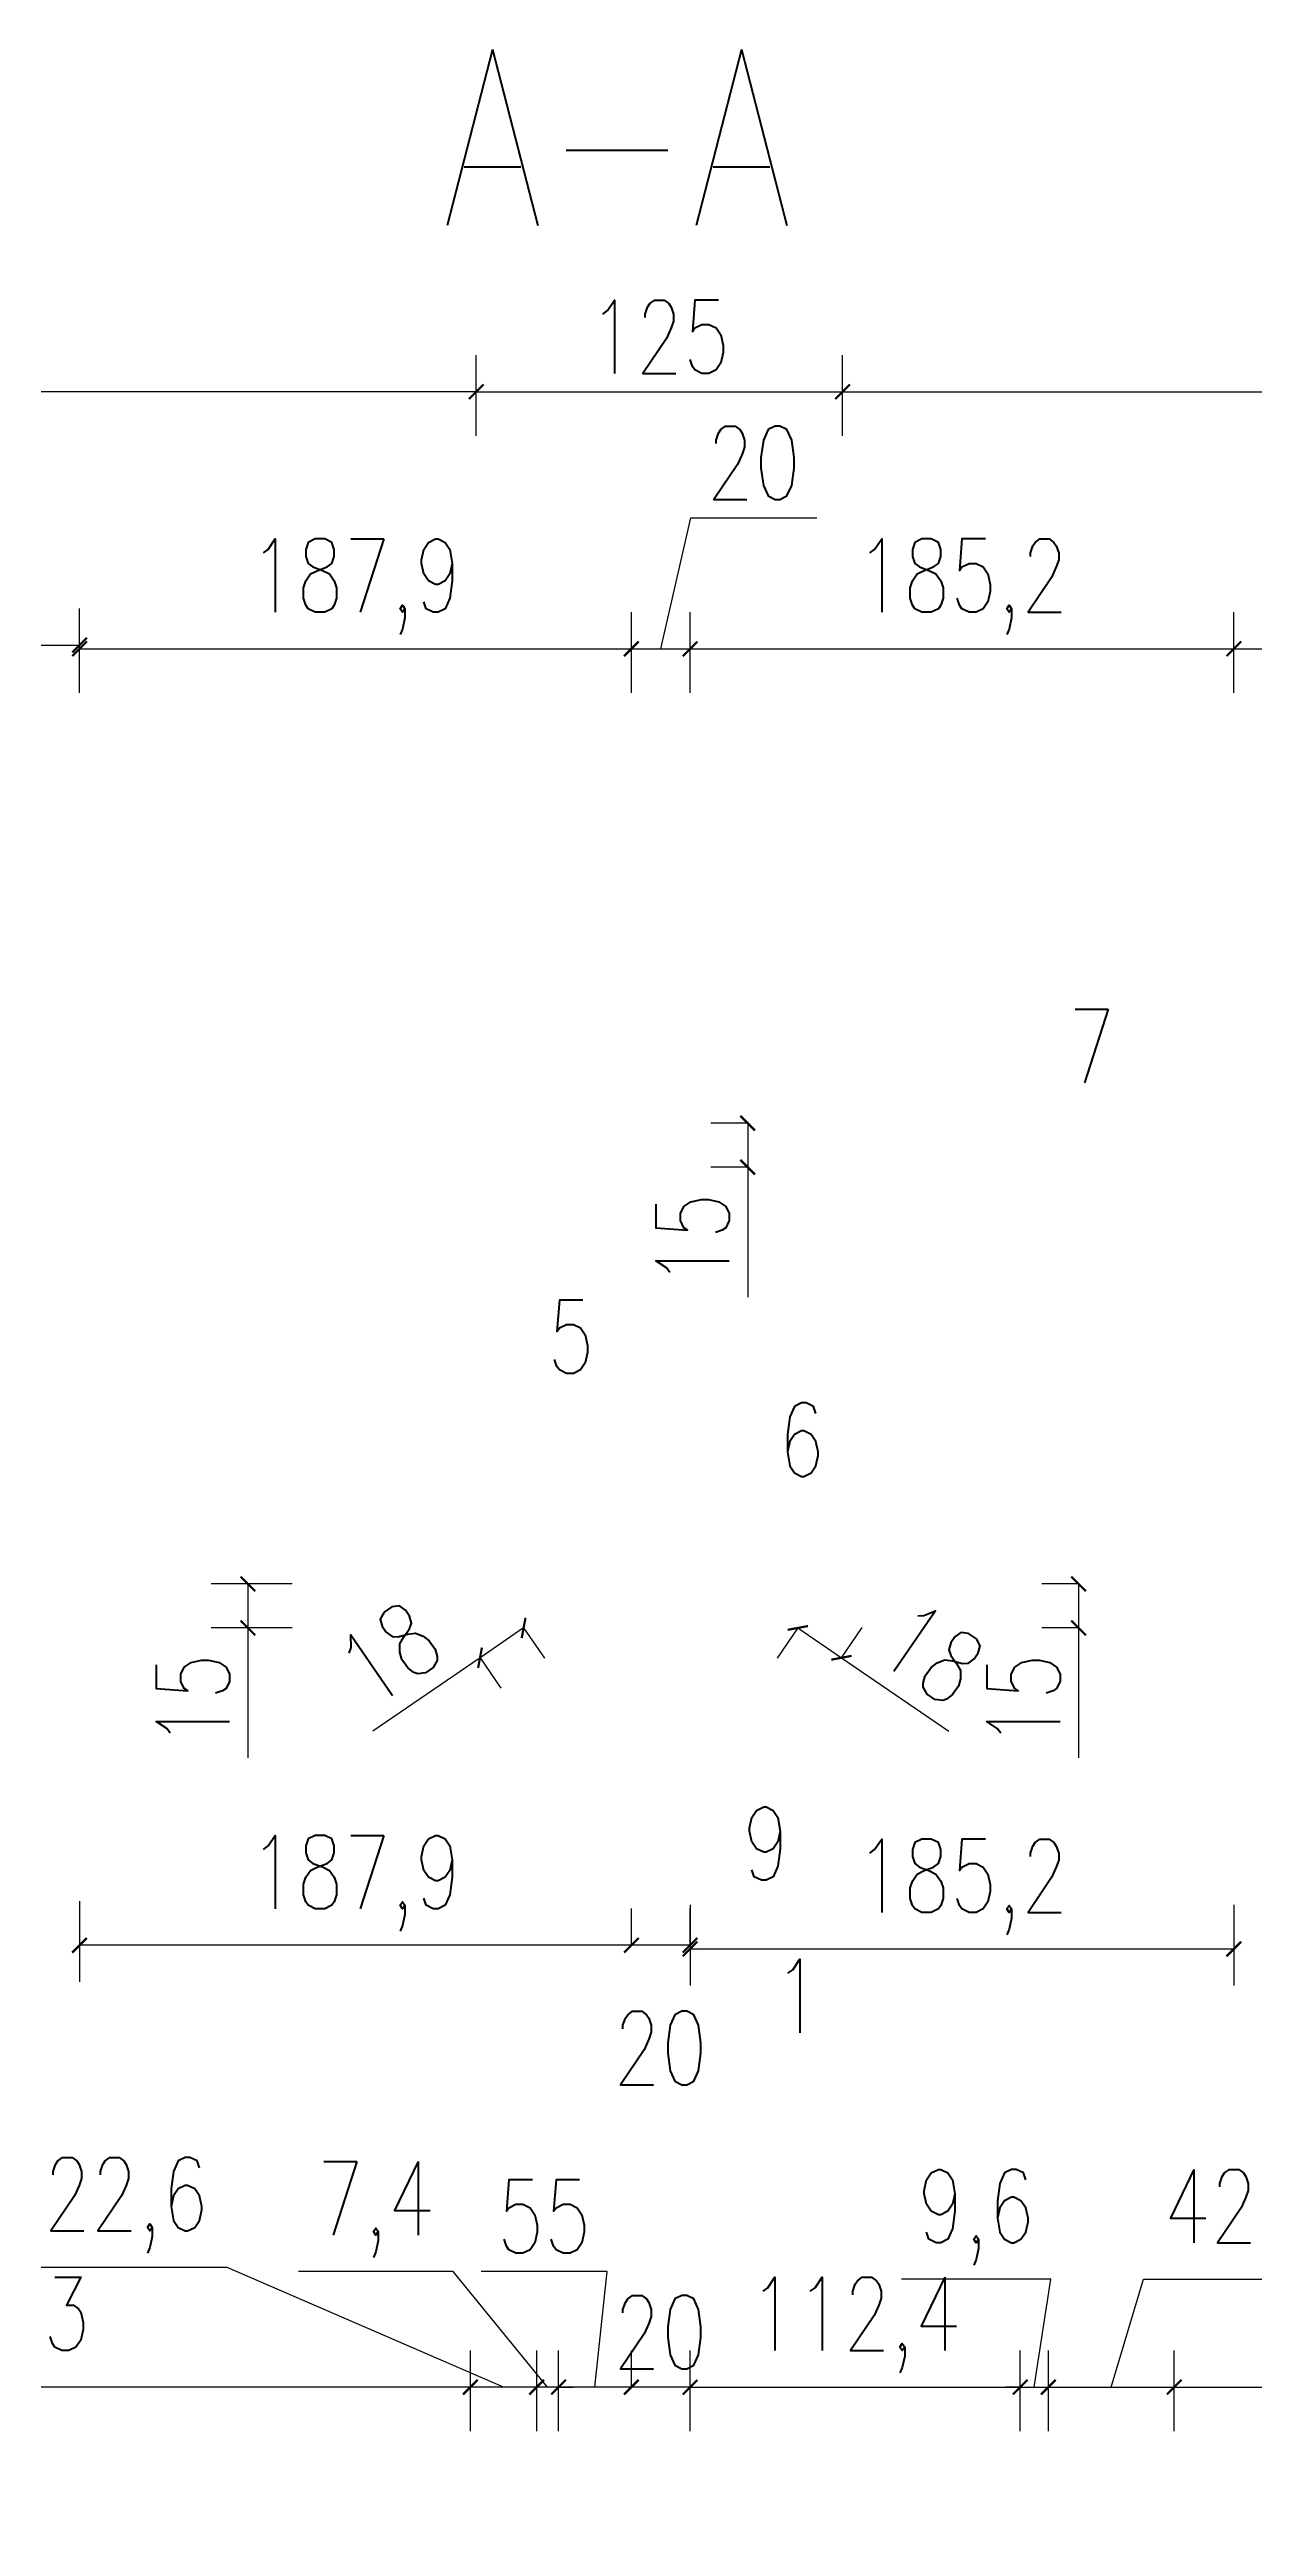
# Model space of a CAD drawing. Header units: millimetres. Extents: x -324080 to 120693, y -32448 to 53734.
# Drawn here: x -124558 to -124147, y -9167 to -8323 of the extents above; entities that cross this region are included whole.
import ezdxf

# ---------------------------------------------------------------- set-up
doc = ezdxf.new("R2010")
doc.units = ezdxf.units.MM
doc.layers.add('wymiary', color=253, linetype='Continuous', lineweight=5)
doc.styles.add('Opisowy', font='simplex.shx', dxfattribs={"width": 0.75, "height": 2.5})
doc.dimstyles.new('Opisowy', dxfattribs={"dimscale": 0, "dimtxt": 2.5, "dimasz": 0.5, "dimexe": 1.25, "dimexo": 0.625, "dimtad": 1, "dimdec": 1, "dimtxsty": 'Opisowy', "dimblk": 'ARCHTICK', "dimcen": 1, "dimadec": 0, "dimazin": 0, "dimtfac": 1, "dimtdec": 1, "dimtmove": 0, "dimatfit": 3, "dimfxl": 1.5, "dimfxlon": 1, "dimarcsym": 0})

# ---------------------------------------------------------------- blocks, each defined once
blk = doc.blocks.new('_ArchTick')
at = {"color": 0, "linetype": 'ByBlock', "const_width": 0.15}
blk.add_lwpolyline([(-0.5, -0.5), (0.5, 0.5)], dxfattribs=at)
blk = doc.blocks.new('*D113')
at = {"layer": 'Defpoints', "color": 0, "transparency": 16777216}
for p in [(-124349.36, -8630.81), (-124339.36, -8688.81), (-123610.66, -8688.81)]:
    blk.add_point(p, dxfattribs=at)
at = {"layer": 'wymiary', "color": 0, "lineweight": -2, "transparency": 16777216}
for p, q in [((-123625.66, -8630.81), (-123598.16, -8630.81)), ((-123610.66, -8630.81), (-123610.66, -8688.81)), ((-123625.66, -8688.81), (-123598.16, -8688.81))]:
    blk.add_line(p, q, dxfattribs=at)
at = {"layer": 'wymiary', "color": 0, "lineweight": -2, "transparency": 16777216, "xscale": 5, "yscale": 5, "zscale": 5}
for p, rotation in [((-123610.66, -8630.81), 90), ((-123610.66, -8688.81), 270)]:
    blk.add_blockref('_ArchTick', p, dxfattribs=dict(at, rotation=rotation))
at = {"layer": 'wymiary', "color": 0, "lineweight": 9, "transparency": 16777216, "insert": (-123629.41, -8659.81), "char_height": 25, "attachment_point": 5, "rotation": 90, "style": 'Opisowy'}
blk.add_mtext('58', dxfattribs=at)
blk = doc.blocks.new('*D114')
at = {"layer": 'Defpoints', "color": 0, "transparency": 16777216}
for p in [(-124339.36, -8688.81), (-124287.41, -8703.81), (-123610.66, -8703.81)]:
    blk.add_point(p, dxfattribs=at)
at = {"layer": 'wymiary', "color": 0, "lineweight": -2, "transparency": 16777216}
for p, q in [((-123551.28, -8678.5), (-123551.28, -8639.21)), ((-123610.66, -8696.31), (-123551.28, -8678.5)), ((-123625.66, -8688.81), (-123598.16, -8688.81)), ((-123610.66, -8688.81), (-123610.66, -8703.81)), ((-123625.66, -8703.81), (-123598.16, -8703.81))]:
    blk.add_line(p, q, dxfattribs=at)
at = {"layer": 'wymiary', "color": 0, "lineweight": -2, "transparency": 16777216, "xscale": 5, "yscale": 5, "zscale": 5}
for p, rotation in [((-123610.66, -8688.81), 90), ((-123610.66, -8703.81), 270)]:
    blk.add_blockref('_ArchTick', p, dxfattribs=dict(at, rotation=rotation))
at = {"layer": 'wymiary', "color": 0, "lineweight": 9, "transparency": 16777216, "insert": (-123570.03, -8658.85), "char_height": 25, "attachment_point": 5, "rotation": 90, "style": 'Opisowy'}
blk.add_mtext('15', dxfattribs=at)
blk = doc.blocks.new('*D115')
at = {"layer": 'Defpoints', "color": 0, "transparency": 16777216}
for p in [(-124287.41, -8703.81), (-124143.58, -8845.81), (-123610.66, -8845.81)]:
    blk.add_point(p, dxfattribs=at)
at = {"layer": 'wymiary', "color": 0, "lineweight": -2, "transparency": 16777216}
for p, q in [((-123625.66, -8703.81), (-123598.16, -8703.81)), ((-123610.66, -8703.81), (-123610.66, -8845.81)), ((-123625.66, -8845.81), (-123598.16, -8845.81))]:
    blk.add_line(p, q, dxfattribs=at)
at = {"layer": 'wymiary', "color": 0, "lineweight": -2, "transparency": 16777216, "xscale": 5, "yscale": 5, "zscale": 5}
for p, rotation in [((-123610.66, -8703.81), 90), ((-123610.66, -8845.81), 270)]:
    blk.add_blockref('_ArchTick', p, dxfattribs=dict(at, rotation=rotation))
at = {"layer": 'wymiary', "color": 0, "lineweight": 9, "transparency": 16777216, "insert": (-123629.41, -8774.81), "char_height": 25, "attachment_point": 5, "rotation": 90, "style": 'Opisowy'}
blk.add_mtext('142', dxfattribs=at)
blk = doc.blocks.new('*D135')
at = {"layer": 'Defpoints', "color": 0, "transparency": 16777216}
for p in [(-124339.36, -8860.81), (-124154.17, -8860.81), (-124154.17, -8970.19)]:
    blk.add_point(p, dxfattribs=at)
at = {"layer": 'wymiary', "color": 0, "lineweight": -2, "transparency": 16777216}
for p, q in [((-124339.36, -8955.19), (-124339.36, -8982.69)), ((-124154.17, -8955.19), (-124154.17, -8982.69)), ((-124339.36, -8970.19), (-124154.17, -8970.19))]:
    blk.add_line(p, q, dxfattribs=at)
at = {"layer": 'wymiary', "color": 0, "lineweight": -2, "transparency": 16777216, "xscale": 5, "yscale": 5, "zscale": 5, "rotation": 180}
blk.add_blockref('_ArchTick', (-124339.36, -8970.19), dxfattribs=at)
at = {"layer": 'wymiary', "color": 0, "lineweight": -2, "transparency": 16777216, "xscale": 5, "yscale": 5, "zscale": 5}
blk.add_blockref('_ArchTick', (-124154.17, -8970.19), dxfattribs=at)
at = {"layer": 'wymiary', "color": 0, "lineweight": 9, "transparency": 16777216, "insert": (-124246.77, -8949.06), "char_height": 25, "attachment_point": 5, "style": 'Opisowy'}
blk.add_mtext('185,2', dxfattribs=at)
blk = doc.blocks.new('*D136')
at = {"layer": 'Defpoints', "color": 0, "transparency": 16777216}
for p in [(-124359.36, -8968.94), (-124359.36, -8968.94), (-124339.36, -8968.94)]:
    blk.add_point(p, dxfattribs=at)
at = {"layer": 'wymiary', "color": 0, "lineweight": -2, "transparency": 16777216}
for p, q in [((-124359.36, -8968.94), (-124359.36, -8956.44)), ((-124339.36, -8968.94), (-124339.36, -8956.44)), ((-124339.36, -8968.94), (-124359.36, -8968.94))]:
    blk.add_line(p, q, dxfattribs=at)
at = {"layer": 'wymiary', "color": 0, "lineweight": -2, "transparency": 16777216, "xscale": 5, "yscale": 5, "zscale": 5, "rotation": 180}
blk.add_blockref('_ArchTick', (-124359.36, -8968.94), dxfattribs=at)
at = {"layer": 'wymiary', "color": 0, "lineweight": -2, "transparency": 16777216, "xscale": 5, "yscale": 5, "zscale": 5}
blk.add_blockref('_ArchTick', (-124339.36, -8968.94), dxfattribs=at)
at = {"layer": 'wymiary', "color": 0, "lineweight": 9, "transparency": 16777216, "insert": (-124349.36, -9003.94), "char_height": 25, "attachment_point": 5, "style": 'Opisowy'}
blk.add_mtext('20', dxfattribs=at)
blk = doc.blocks.new('*D137')
at = {"layer": 'Defpoints', "color": 0, "transparency": 16777216}
for p in [(-124547.31, -8860.81), (-124547.31, -8968.94), (-124359.36, -8968.94)]:
    blk.add_point(p, dxfattribs=at)
at = {"layer": 'wymiary', "color": 0, "lineweight": -2, "transparency": 16777216}
for p, q in [((-124547.31, -8953.94), (-124547.31, -8981.44)), ((-124359.36, -8968.94), (-124359.36, -8956.44)), ((-124359.36, -8968.94), (-124547.31, -8968.94))]:
    blk.add_line(p, q, dxfattribs=at)
at = {"layer": 'wymiary', "color": 0, "lineweight": -2, "transparency": 16777216, "xscale": 5, "yscale": 5, "zscale": 5, "rotation": 180}
blk.add_blockref('_ArchTick', (-124547.31, -8968.94), dxfattribs=at)
at = {"layer": 'wymiary', "color": 0, "lineweight": -2, "transparency": 16777216, "xscale": 5, "yscale": 5, "zscale": 5}
blk.add_blockref('_ArchTick', (-124359.36, -8968.94), dxfattribs=at)
at = {"layer": 'wymiary', "color": 0, "lineweight": 9, "transparency": 16777216, "insert": (-124453.34, -8947.81), "char_height": 25, "attachment_point": 5, "style": 'Opisowy'}
blk.add_mtext('187,9', dxfattribs=at)
blk = doc.blocks.new('*D138')
at = {"layer": 'Defpoints', "color": 0, "transparency": 16777216}
for p in [(-124319.75, -8688.81), (-124319.75, -8703.81), (-124319.75, -8703.81)]:
    blk.add_point(p, dxfattribs=at)
at = {"layer": 'wymiary', "color": 0, "lineweight": -2, "transparency": 16777216}
for p, q in [((-124319.75, -8688.81), (-124332.25, -8688.81)), ((-124319.75, -8688.81), (-124319.75, -8703.81)), ((-124319.75, -8703.81), (-124332.25, -8703.81)), ((-124319.75, -8703.81), (-124319.75, -8748.09))]:
    blk.add_line(p, q, dxfattribs=at)
at = {"layer": 'wymiary', "color": 0, "lineweight": -2, "transparency": 16777216, "xscale": 5, "yscale": 5, "zscale": 5}
for p, rotation in [((-124319.75, -8688.81), 90), ((-124319.75, -8703.81), 270)]:
    blk.add_blockref('_ArchTick', p, dxfattribs=dict(at, rotation=rotation))
at = {"layer": 'wymiary', "color": 0, "lineweight": 9, "transparency": 16777216, "insert": (-124338.5, -8728.45), "char_height": 25, "attachment_point": 5, "rotation": 90, "style": 'Opisowy'}
blk.add_mtext('15', dxfattribs=at)
blk = doc.blocks.new('*D139')
at = {"layer": 'Defpoints', "color": 0, "transparency": 16777216}
for p in [(-124359.36, -8845.81), (-124489.94, -8860.81), (-124359.36, -8860.81)]:
    blk.add_point(p, dxfattribs=at)
at = {"layer": 'wymiary', "color": 0, "lineweight": -2, "transparency": 16777216}
for p, q in [((-124474.94, -8845.81), (-124502.44, -8845.81)), ((-124489.94, -8845.81), (-124489.94, -8860.81)), ((-124474.94, -8860.81), (-124502.44, -8860.81)), ((-124489.94, -8860.81), (-124489.94, -8905.09))]:
    blk.add_line(p, q, dxfattribs=at)
at = {"layer": 'wymiary', "color": 0, "lineweight": -2, "transparency": 16777216, "xscale": 5, "yscale": 5, "zscale": 5}
for p, rotation in [((-124489.94, -8845.81), 90), ((-124489.94, -8860.81), 270)]:
    blk.add_blockref('_ArchTick', p, dxfattribs=dict(at, rotation=rotation))
at = {"layer": 'wymiary', "color": 0, "lineweight": 9, "transparency": 16777216, "insert": (-124508.69, -8885.45), "char_height": 25, "attachment_point": 5, "rotation": 90, "style": 'Opisowy'}
blk.add_mtext('15', dxfattribs=at)
blk = doc.blocks.new('*D140')
at = {"layer": 'Defpoints', "color": 0, "transparency": 16777216}
for p in [(-124396.06, -8860.81), (-124410.91, -8870.98), (-124410.91, -8870.98)]:
    blk.add_point(p, dxfattribs=at)
at = {"layer": 'wymiary', "color": 0, "lineweight": -2, "transparency": 16777216}
for p, q in [((-124396.06, -8860.81), (-124410.91, -8870.98)), ((-124396.06, -8860.81), (-124389, -8871.12)), ((-124410.91, -8870.98), (-124447.44, -8896.02)), ((-124410.91, -8870.98), (-124403.85, -8881.29))]:
    blk.add_line(p, q, dxfattribs=at)
at = {"layer": 'wymiary', "color": 0, "lineweight": -2, "transparency": 16777216, "xscale": 5, "yscale": 5, "zscale": 5}
for p, rotation in [((-124396.06, -8860.81), 34.41960349378613), ((-124410.91, -8870.98), 214.4196034937861)]:
    blk.add_blockref('_ArchTick', p, dxfattribs=dict(at, rotation=rotation))
at = {"layer": 'wymiary', "color": 0, "lineweight": 9, "transparency": 16777216, "insert": (-124441.84, -8869.44), "char_height": 25, "attachment_point": 5, "rotation": 34.4196, "style": 'Opisowy'}
blk.add_mtext('18', dxfattribs=at)
blk = doc.blocks.new('*D141')
at = {"layer": 'Defpoints', "color": 0, "transparency": 16777216}
for p in [(-124302.66, -8860.81), (-124287.81, -8870.98), (-124287.81, -8870.98)]:
    blk.add_point(p, dxfattribs=at)
at = {"layer": 'wymiary', "color": 0, "lineweight": -2, "transparency": 16777216}
for p, q in [((-124302.66, -8860.81), (-124309.73, -8871.12)), ((-124302.66, -8860.81), (-124287.81, -8870.98)), ((-124287.81, -8870.98), (-124280.75, -8860.67)), ((-124287.81, -8870.98), (-124251.28, -8896.02))]:
    blk.add_line(p, q, dxfattribs=at)
at = {"layer": 'wymiary', "color": 0, "lineweight": -2, "transparency": 16777216, "xscale": 5, "yscale": 5, "zscale": 5}
for p, rotation in [((-124302.66, -8860.81), 145.5803965062139), ((-124287.81, -8870.98), 325.5803965062139)]:
    blk.add_blockref('_ArchTick', p, dxfattribs=dict(at, rotation=rotation))
at = {"layer": 'wymiary', "color": 0, "lineweight": 9, "transparency": 16777216, "insert": (-124256.88, -8869.44), "char_height": 25, "attachment_point": 5, "rotation": 325.5804, "style": 'Opisowy'}
blk.add_mtext('18', dxfattribs=at)
blk = doc.blocks.new('*D142')
at = {"layer": 'Defpoints', "color": 0, "transparency": 16777216}
for p in [(-124207.07, -8845.81), (-124207.07, -8860.81), (-124207.07, -8860.81)]:
    blk.add_point(p, dxfattribs=at)
at = {"layer": 'wymiary', "color": 0, "lineweight": -2, "transparency": 16777216}
for p, q in [((-124207.07, -8845.81), (-124219.57, -8845.81)), ((-124207.07, -8845.81), (-124207.07, -8860.81)), ((-124207.07, -8860.81), (-124219.57, -8860.81)), ((-124207.07, -8860.81), (-124207.07, -8905.09))]:
    blk.add_line(p, q, dxfattribs=at)
at = {"layer": 'wymiary', "color": 0, "lineweight": -2, "transparency": 16777216, "xscale": 5, "yscale": 5, "zscale": 5}
for p, rotation in [((-124207.07, -8845.81), 90), ((-124207.07, -8860.81), 270)]:
    blk.add_blockref('_ArchTick', p, dxfattribs=dict(at, rotation=rotation))
at = {"layer": 'wymiary', "color": 0, "lineweight": 9, "transparency": 16777216, "insert": (-124225.82, -8885.45), "char_height": 25, "attachment_point": 5, "rotation": 90, "style": 'Opisowy'}
blk.add_mtext('15', dxfattribs=at)
blk = doc.blocks.new('*D145')
at = {"layer": 'Defpoints', "color": 0, "transparency": 16777216}
for p in [(-124287.41, -8439.62), (-124412.19, -8654.77), (-124287.41, -8654.77)]:
    blk.add_point(p, dxfattribs=at)
at = {"layer": 'wymiary', "color": 0, "lineweight": -2, "transparency": 16777216}
for p, q in [((-124412.19, -8454.62), (-124412.19, -8427.12)), ((-124287.41, -8454.62), (-124287.41, -8427.12)), ((-124412.19, -8439.62), (-124287.41, -8439.62))]:
    blk.add_line(p, q, dxfattribs=at)
at = {"layer": 'wymiary', "color": 0, "lineweight": -2, "transparency": 16777216, "xscale": 5, "yscale": 5, "zscale": 5, "rotation": 180}
blk.add_blockref('_ArchTick', (-124412.19, -8439.62), dxfattribs=at)
at = {"layer": 'wymiary', "color": 0, "lineweight": -2, "transparency": 16777216, "xscale": 5, "yscale": 5, "zscale": 5}
blk.add_blockref('_ArchTick', (-124287.41, -8439.62), dxfattribs=at)
at = {"layer": 'wymiary', "color": 0, "lineweight": 9, "transparency": 16777216, "insert": (-124349.8, -8420.87), "char_height": 25, "attachment_point": 5, "style": 'Opisowy'}
blk.add_mtext('125', dxfattribs=at)
blk = doc.blocks.new('*D148')
at = {"layer": 'Defpoints', "color": 0, "transparency": 16777216}
for p in [(-124226.93, -9119.49), (-124339.36, -9182.81), (-124226.93, -9182.81)]:
    blk.add_point(p, dxfattribs=at)
at = {"layer": 'wymiary', "color": 0, "lineweight": -2, "transparency": 16777216}
for p, q in [((-124339.36, -9134.49), (-124339.36, -9106.99)), ((-124226.93, -9134.49), (-124226.93, -9106.99)), ((-124339.36, -9119.49), (-124226.93, -9119.49))]:
    blk.add_line(p, q, dxfattribs=at)
at = {"layer": 'wymiary', "color": 0, "lineweight": -2, "transparency": 16777216, "xscale": 5, "yscale": 5, "zscale": 5, "rotation": 180}
blk.add_blockref('_ArchTick', (-124339.36, -9119.49), dxfattribs=at)
at = {"layer": 'wymiary', "color": 0, "lineweight": -2, "transparency": 16777216, "xscale": 5, "yscale": 5, "zscale": 5}
blk.add_blockref('_ArchTick', (-124226.93, -9119.49), dxfattribs=at)
at = {"layer": 'wymiary', "color": 0, "lineweight": 9, "transparency": 16777216, "insert": (-124283.15, -9098.35), "char_height": 25, "attachment_point": 5, "style": 'Opisowy'}
blk.add_mtext('112,4', dxfattribs=at)
blk = doc.blocks.new('*D149')
at = {"layer": 'Defpoints', "color": 0, "transparency": 16777216}
for p in [(-124359.36, -9119.49), (-124359.36, -9119.49), (-124339.36, -9119.49)]:
    blk.add_point(p, dxfattribs=at)
at = {"layer": 'wymiary', "color": 0, "lineweight": -2, "transparency": 16777216}
for p, q in [((-124359.36, -9119.49), (-124359.36, -9106.99)), ((-124339.36, -9119.49), (-124339.36, -9106.99)), ((-124339.36, -9119.49), (-124359.36, -9119.49))]:
    blk.add_line(p, q, dxfattribs=at)
at = {"layer": 'wymiary', "color": 0, "lineweight": -2, "transparency": 16777216, "xscale": 5, "yscale": 5, "zscale": 5, "rotation": 180}
blk.add_blockref('_ArchTick', (-124359.36, -9119.49), dxfattribs=at)
at = {"layer": 'wymiary', "color": 0, "lineweight": -2, "transparency": 16777216, "xscale": 5, "yscale": 5, "zscale": 5}
blk.add_blockref('_ArchTick', (-124339.36, -9119.49), dxfattribs=at)
at = {"layer": 'wymiary', "color": 0, "lineweight": 9, "transparency": 16777216, "insert": (-124349.36, -9100.74), "char_height": 25, "attachment_point": 5, "style": 'Opisowy'}
blk.add_mtext('20', dxfattribs=at)
blk = doc.blocks.new('*D150')
at = {"layer": 'Defpoints', "color": 0, "transparency": 16777216}
for p in [(-124384.17, -9119.49), (-124359.36, -9119.49), (-124384.17, -9182.81)]:
    blk.add_point(p, dxfattribs=at)
at = {"layer": 'wymiary', "color": 0, "lineweight": -2, "transparency": 16777216}
for p, q in [((-124367.61, -9080.1), (-124410.47, -9080.1)), ((-124371.77, -9119.49), (-124367.61, -9080.1)), ((-124384.17, -9134.49), (-124384.17, -9106.99)), ((-124359.36, -9119.49), (-124359.36, -9106.99)), ((-124359.36, -9119.49), (-124384.17, -9119.49))]:
    blk.add_line(p, q, dxfattribs=at)
at = {"layer": 'wymiary', "color": 0, "lineweight": -2, "transparency": 16777216, "xscale": 5, "yscale": 5, "zscale": 5, "rotation": 180}
blk.add_blockref('_ArchTick', (-124384.17, -9119.49), dxfattribs=at)
at = {"layer": 'wymiary', "color": 0, "lineweight": -2, "transparency": 16777216, "xscale": 5, "yscale": 5, "zscale": 5}
blk.add_blockref('_ArchTick', (-124359.36, -9119.49), dxfattribs=at)
at = {"layer": 'wymiary', "color": 0, "lineweight": 9, "transparency": 16777216, "insert": (-124389.04, -9061.35), "char_height": 25, "attachment_point": 5, "style": 'Opisowy'}
blk.add_mtext('55', dxfattribs=at)
blk = doc.blocks.new('*D690')
at = {"layer": 'Defpoints', "color": 0, "transparency": 16777216}
for p in [(-124217.33, -9119.49), (-124217.33, -9173.81), (-124226.93, -9182.81)]:
    blk.add_point(p, dxfattribs=at)
at = {"layer": 'wymiary', "color": 0, "lineweight": -2, "transparency": 16777216}
for p, q in [((-124216.48, -9082.73), (-124267.37, -9082.73)), ((-124222.13, -9119.49), (-124216.48, -9082.73)), ((-124226.93, -9134.49), (-124226.93, -9106.99)), ((-124217.33, -9134.49), (-124217.33, -9106.99)), ((-124226.93, -9119.49), (-124231.93, -9119.49)), ((-124226.93, -9119.49), (-124217.33, -9119.49)), ((-124226.93, -9119.49), (-124217.33, -9119.49)), ((-124217.33, -9119.49), (-124212.33, -9119.49))]:
    blk.add_line(p, q, dxfattribs=at)
at = {"layer": 'wymiary', "color": 0, "lineweight": -2, "transparency": 16777216, "xscale": 5, "yscale": 5, "zscale": 5}
blk.add_blockref('_ArchTick', (-124226.93, -9119.49), dxfattribs=at)
at = {"layer": 'wymiary', "color": 0, "lineweight": -2, "transparency": 16777216, "xscale": 5, "yscale": 5, "zscale": 5, "rotation": 180}
blk.add_blockref('_ArchTick', (-124217.33, -9119.49), dxfattribs=at)
at = {"layer": 'wymiary', "color": 0, "transparency": 16777216, "insert": (-124241.93, -9061.6), "char_height": 25, "attachment_point": 5, "style": 'Opisowy'}
blk.add_mtext('9,6', dxfattribs=at)
blk = doc.blocks.new('*D691')
at = {"layer": 'Defpoints', "color": 0, "transparency": 16777216}
for p in [(-124174.49, -9119.49), (-124174.49, -9163.81), (-124217.33, -9173.81)]:
    blk.add_point(p, dxfattribs=at)
at = {"layer": 'wymiary', "color": 0, "lineweight": -2, "transparency": 16777216}
for p, q in [((-124195.91, -9119.49), (-124184.88, -9082.73)), ((-124184.88, -9082.73), (-124115.24, -9082.73)), ((-124217.33, -9134.49), (-124217.33, -9106.99)), ((-124174.49, -9134.49), (-124174.49, -9106.99)), ((-124217.33, -9119.49), (-124174.49, -9119.49))]:
    blk.add_line(p, q, dxfattribs=at)
at = {"layer": 'wymiary', "color": 0, "lineweight": -2, "transparency": 16777216, "xscale": 5, "yscale": 5, "zscale": 5, "rotation": 180}
blk.add_blockref('_ArchTick', (-124217.33, -9119.49), dxfattribs=at)
at = {"layer": 'wymiary', "color": 0, "lineweight": -2, "transparency": 16777216, "xscale": 5, "yscale": 5, "zscale": 5}
blk.add_blockref('_ArchTick', (-124174.49, -9119.49), dxfattribs=at)
at = {"layer": 'wymiary', "color": 0, "transparency": 16777216, "insert": (-124150.06, -9061.6), "char_height": 25, "attachment_point": 5, "style": 'Opisowy'}
blk.add_mtext('42,8', dxfattribs=at)
blk = doc.blocks.new('*D692')
at = {"layer": 'Defpoints', "color": 0, "transparency": 16777216}
for p in [(-123960.88, -9119.49), (-123960.88, -9119.49), (-124174.49, -9163.81)]:
    blk.add_point(p, dxfattribs=at)
at = {"layer": 'wymiary', "color": 0, "lineweight": -2, "transparency": 16777216}
for p, q in [((-124174.49, -9134.49), (-124174.49, -9106.99)), ((-123960.88, -9119.49), (-123960.88, -9106.99)), ((-124174.49, -9119.49), (-123960.88, -9119.49))]:
    blk.add_line(p, q, dxfattribs=at)
at = {"layer": 'wymiary', "color": 0, "lineweight": -2, "transparency": 16777216, "xscale": 5, "yscale": 5, "zscale": 5, "rotation": 180}
blk.add_blockref('_ArchTick', (-124174.49, -9119.49), dxfattribs=at)
at = {"layer": 'wymiary', "color": 0, "lineweight": -2, "transparency": 16777216, "xscale": 5, "yscale": 5, "zscale": 5}
blk.add_blockref('_ArchTick', (-123960.88, -9119.49), dxfattribs=at)
at = {"layer": 'wymiary', "color": 0, "transparency": 16777216, "insert": (-124067.68, -9098.35), "char_height": 25, "attachment_point": 5, "style": 'Opisowy'}
blk.add_mtext('213,6', dxfattribs=at)
blk = doc.blocks.new('*D693')
at = {"layer": 'Defpoints', "color": 0, "transparency": 16777216}
for p in [(-124391.59, -9119.49), (-124391.59, -9163.81), (-124384.17, -9182.81)]:
    blk.add_point(p, dxfattribs=at)
at = {"layer": 'wymiary', "color": 0, "lineweight": -2, "transparency": 16777216}
for p, q in [((-124420.09, -9080.1), (-124472.76, -9080.1)), ((-124387.88, -9119.49), (-124420.09, -9080.1)), ((-124391.59, -9134.49), (-124391.59, -9106.99)), ((-124384.17, -9134.49), (-124384.17, -9106.99)), ((-124391.59, -9119.49), (-124396.59, -9119.49)), ((-124384.17, -9119.49), (-124391.59, -9119.49)), ((-124384.17, -9119.49), (-124391.59, -9119.49)), ((-124384.17, -9119.49), (-124379.17, -9119.49))]:
    blk.add_line(p, q, dxfattribs=at)
at = {"layer": 'wymiary', "color": 0, "lineweight": -2, "transparency": 16777216, "xscale": 5, "yscale": 5, "zscale": 5}
blk.add_blockref('_ArchTick', (-124391.59, -9119.49), dxfattribs=at)
at = {"layer": 'wymiary', "color": 0, "lineweight": -2, "transparency": 16777216, "xscale": 5, "yscale": 5, "zscale": 5, "rotation": 180}
blk.add_blockref('_ArchTick', (-124384.17, -9119.49), dxfattribs=at)
at = {"layer": 'wymiary', "color": 0, "transparency": 16777216, "insert": (-124446.42, -9058.97), "char_height": 25, "attachment_point": 5, "style": 'Opisowy'}
blk.add_mtext('7,4', dxfattribs=at)
blk = doc.blocks.new('*D694')
at = {"layer": 'Defpoints', "color": 0, "transparency": 16777216}
for p in [(-124414.2, -9119.49), (-124414.2, -9163.81), (-124391.59, -9163.81)]:
    blk.add_point(p, dxfattribs=at)
at = {"layer": 'wymiary', "color": 0, "lineweight": -2, "transparency": 16777216}
for p, q in [((-124497.01, -9078.68), (-124565.76, -9078.68)), ((-124402.89, -9119.49), (-124497.01, -9078.68)), ((-124414.2, -9134.49), (-124414.2, -9106.99)), ((-124391.59, -9134.49), (-124391.59, -9106.99)), ((-124391.59, -9119.49), (-124414.2, -9119.49))]:
    blk.add_line(p, q, dxfattribs=at)
at = {"layer": 'wymiary', "color": 0, "lineweight": -2, "transparency": 16777216, "xscale": 5, "yscale": 5, "zscale": 5, "rotation": 180}
blk.add_blockref('_ArchTick', (-124414.2, -9119.49), dxfattribs=at)
at = {"layer": 'wymiary', "color": 0, "lineweight": -2, "transparency": 16777216, "xscale": 5, "yscale": 5, "zscale": 5}
blk.add_blockref('_ArchTick', (-124391.59, -9119.49), dxfattribs=at)
at = {"layer": 'wymiary', "color": 0, "transparency": 16777216, "insert": (-124531.38, -9057.55), "char_height": 25, "attachment_point": 5, "style": 'Opisowy'}
blk.add_mtext('22,6', dxfattribs=at)
blk = doc.blocks.new('*D695')
at = {"layer": 'Defpoints', "color": 0, "transparency": 16777216}
for p in [(-124745.51, -9119.49), (-124745.51, -9119.49), (-124414.2, -9163.81)]:
    blk.add_point(p, dxfattribs=at)
at = {"layer": 'wymiary', "color": 0, "lineweight": -2, "transparency": 16777216}
for p, q in [((-124745.51, -9119.49), (-124745.51, -9106.99)), ((-124414.2, -9134.49), (-124414.2, -9106.99)), ((-124414.2, -9119.49), (-124745.51, -9119.49))]:
    blk.add_line(p, q, dxfattribs=at)
at = {"layer": 'wymiary', "color": 0, "lineweight": -2, "transparency": 16777216, "xscale": 5, "yscale": 5, "zscale": 5, "rotation": 180}
blk.add_blockref('_ArchTick', (-124745.51, -9119.49), dxfattribs=at)
at = {"layer": 'wymiary', "color": 0, "lineweight": -2, "transparency": 16777216, "xscale": 5, "yscale": 5, "zscale": 5}
blk.add_blockref('_ArchTick', (-124414.2, -9119.49), dxfattribs=at)
at = {"layer": 'wymiary', "color": 0, "transparency": 16777216, "insert": (-124579.85, -9098.35), "char_height": 25, "attachment_point": 5, "style": 'Opisowy'}
blk.add_mtext('331,3', dxfattribs=at)
blk = doc.blocks.new('*D700')
at = {"layer": 'Defpoints', "color": 0, "transparency": 16777216}
for p in [(-124547.31, -8525.95), (-124547.31, -8860.81), (-124745.51, -9106.99)]:
    blk.add_point(p, dxfattribs=at)
at = {"layer": 'wymiary', "color": 0, "lineweight": -2, "transparency": 16777216}
for p, q in [((-124745.51, -8540.95), (-124745.51, -8513.45)), ((-124547.31, -8540.95), (-124547.31, -8513.45)), ((-124745.51, -8525.95), (-124547.31, -8525.95))]:
    blk.add_line(p, q, dxfattribs=at)
at = {"layer": 'wymiary', "color": 0, "lineweight": -2, "transparency": 16777216, "xscale": 5, "yscale": 5, "zscale": 5, "rotation": 180}
blk.add_blockref('_ArchTick', (-124745.51, -8525.95), dxfattribs=at)
at = {"layer": 'wymiary', "color": 0, "lineweight": -2, "transparency": 16777216, "xscale": 5, "yscale": 5, "zscale": 5}
blk.add_blockref('_ArchTick', (-124547.31, -8525.95), dxfattribs=at)
at = {"layer": 'wymiary', "color": 0, "transparency": 16777216, "insert": (-124646.41, -8504.82), "char_height": 25, "attachment_point": 5, "style": 'Opisowy'}
blk.add_mtext('198,2', dxfattribs=at)
blk = doc.blocks.new('*D701')
at = {"layer": 'Defpoints', "color": 0, "transparency": 16777216}
for p in [(-124359.36, -8527.2), (-124547.31, -8860.81), (-124359.36, -8860.81)]:
    blk.add_point(p, dxfattribs=at)
at = {"layer": 'wymiary', "color": 0, "lineweight": -2, "transparency": 16777216}
for p, q in [((-124547.31, -8542.2), (-124547.31, -8514.7)), ((-124359.36, -8542.2), (-124359.36, -8514.7)), ((-124547.31, -8527.2), (-124359.36, -8527.2))]:
    blk.add_line(p, q, dxfattribs=at)
at = {"layer": 'wymiary', "color": 0, "lineweight": -2, "transparency": 16777216, "xscale": 5, "yscale": 5, "zscale": 5, "rotation": 180}
blk.add_blockref('_ArchTick', (-124547.31, -8527.2), dxfattribs=at)
at = {"layer": 'wymiary', "color": 0, "lineweight": -2, "transparency": 16777216, "xscale": 5, "yscale": 5, "zscale": 5}
blk.add_blockref('_ArchTick', (-124359.36, -8527.2), dxfattribs=at)
at = {"layer": 'wymiary', "color": 0, "transparency": 16777216, "insert": (-124453.34, -8506.07), "char_height": 25, "attachment_point": 5, "style": 'Opisowy'}
blk.add_mtext('187,9', dxfattribs=at)
blk = doc.blocks.new('*D702')
at = {"layer": 'Defpoints', "color": 0, "transparency": 16777216}
for p in [(-124339.36, -8527.2), (-124339.36, -8688.81), (-124359.36, -8860.81)]:
    blk.add_point(p, dxfattribs=at)
at = {"layer": 'wymiary', "color": 0, "lineweight": -2, "transparency": 16777216}
for p, q in [((-124349.36, -8527.2), (-124339.05, -8482.56)), ((-124339.05, -8482.56), (-124296.19, -8482.56)), ((-124359.36, -8542.2), (-124359.36, -8514.7)), ((-124339.36, -8542.2), (-124339.36, -8514.7)), ((-124359.36, -8527.2), (-124339.36, -8527.2))]:
    blk.add_line(p, q, dxfattribs=at)
at = {"layer": 'wymiary', "color": 0, "lineweight": -2, "transparency": 16777216, "xscale": 5, "yscale": 5, "zscale": 5, "rotation": 180}
blk.add_blockref('_ArchTick', (-124359.36, -8527.2), dxfattribs=at)
at = {"layer": 'wymiary', "color": 0, "lineweight": -2, "transparency": 16777216, "xscale": 5, "yscale": 5, "zscale": 5}
blk.add_blockref('_ArchTick', (-124339.36, -8527.2), dxfattribs=at)
at = {"layer": 'wymiary', "color": 0, "transparency": 16777216, "insert": (-124317.62, -8463.81), "char_height": 25, "attachment_point": 5, "style": 'Opisowy'}
blk.add_mtext('20', dxfattribs=at)
blk = doc.blocks.new('*D703')
at = {"layer": 'Defpoints', "color": 0, "transparency": 16777216}
for p in [(-124154.17, -8527.2), (-124339.36, -8688.81), (-124154.17, -8860.81)]:
    blk.add_point(p, dxfattribs=at)
at = {"layer": 'wymiary', "color": 0, "lineweight": -2, "transparency": 16777216}
for p, q in [((-124339.36, -8542.2), (-124339.36, -8514.7)), ((-124154.17, -8542.2), (-124154.17, -8514.7)), ((-124339.36, -8527.2), (-124154.17, -8527.2))]:
    blk.add_line(p, q, dxfattribs=at)
at = {"layer": 'wymiary', "color": 0, "lineweight": -2, "transparency": 16777216, "xscale": 5, "yscale": 5, "zscale": 5, "rotation": 180}
blk.add_blockref('_ArchTick', (-124339.36, -8527.2), dxfattribs=at)
at = {"layer": 'wymiary', "color": 0, "lineweight": -2, "transparency": 16777216, "xscale": 5, "yscale": 5, "zscale": 5}
blk.add_blockref('_ArchTick', (-124154.17, -8527.2), dxfattribs=at)
at = {"layer": 'wymiary', "color": 0, "transparency": 16777216, "insert": (-124246.77, -8506.07), "char_height": 25, "attachment_point": 5, "style": 'Opisowy'}
blk.add_mtext('185,2', dxfattribs=at)
blk = doc.blocks.new('*D704')
at = {"layer": 'Defpoints', "color": 0, "transparency": 16777216}
for p in [(-123960.88, -8527.2), (-124154.17, -8860.81), (-123960.88, -9088.57)]:
    blk.add_point(p, dxfattribs=at)
at = {"layer": 'wymiary', "color": 0, "lineweight": -2, "transparency": 16777216}
for p, q in [((-124154.17, -8542.2), (-124154.17, -8514.7)), ((-123960.88, -8542.2), (-123960.88, -8514.7)), ((-124154.17, -8527.2), (-123960.88, -8527.2))]:
    blk.add_line(p, q, dxfattribs=at)
at = {"layer": 'wymiary', "color": 0, "lineweight": -2, "transparency": 16777216, "xscale": 5, "yscale": 5, "zscale": 5, "rotation": 180}
blk.add_blockref('_ArchTick', (-124154.17, -8527.2), dxfattribs=at)
at = {"layer": 'wymiary', "color": 0, "lineweight": -2, "transparency": 16777216, "xscale": 5, "yscale": 5, "zscale": 5}
blk.add_blockref('_ArchTick', (-123960.88, -8527.2), dxfattribs=at)
at = {"layer": 'wymiary', "color": 0, "transparency": 16777216, "insert": (-124057.52, -8506.07), "char_height": 25, "attachment_point": 5, "style": 'Opisowy'}
blk.add_mtext('193,3', dxfattribs=at)
blk = doc.blocks.new('*D710')
at = {"layer": 'Defpoints', "color": 0, "transparency": 16777216}
for p in [(-124899.62, -8439.62), (-124412.19, -8703.81), (-124899.62, -9142.81)]:
    blk.add_point(p, dxfattribs=at)
at = {"layer": 'wymiary', "color": 0, "lineweight": -2, "transparency": 16777216}
for p, q in [((-124899.62, -8454.62), (-124899.62, -8427.12)), ((-124412.19, -8454.62), (-124412.19, -8427.12)), ((-124412.19, -8439.62), (-124899.62, -8439.62))]:
    blk.add_line(p, q, dxfattribs=at)
at = {"layer": 'wymiary', "color": 0, "lineweight": -2, "transparency": 16777216, "xscale": 5, "yscale": 5, "zscale": 5, "rotation": 180}
blk.add_blockref('_ArchTick', (-124899.62, -8439.62), dxfattribs=at)
at = {"layer": 'wymiary', "color": 0, "lineweight": -2, "transparency": 16777216, "xscale": 5, "yscale": 5, "zscale": 5}
blk.add_blockref('_ArchTick', (-124412.19, -8439.62), dxfattribs=at)
at = {"layer": 'wymiary', "color": 0, "transparency": 16777216, "insert": (-124655.9, -8418.49), "char_height": 25, "attachment_point": 5, "style": 'Opisowy'}
blk.add_mtext('487,4', dxfattribs=at)
blk = doc.blocks.new('*D711')
at = {"layer": 'Defpoints', "color": 0, "transparency": 16777216}
for p in [(-123806.76, -8439.62), (-124287.41, -8703.81), (-123806.76, -9137.81)]:
    blk.add_point(p, dxfattribs=at)
at = {"layer": 'wymiary', "color": 0, "lineweight": -2, "transparency": 16777216}
for p, q in [((-124287.41, -8454.62), (-124287.41, -8427.12)), ((-123806.76, -8454.62), (-123806.76, -8427.12)), ((-124287.41, -8439.62), (-123806.76, -8439.62))]:
    blk.add_line(p, q, dxfattribs=at)
at = {"layer": 'wymiary', "color": 0, "lineweight": -2, "transparency": 16777216, "xscale": 5, "yscale": 5, "zscale": 5, "rotation": 180}
blk.add_blockref('_ArchTick', (-124287.41, -8439.62), dxfattribs=at)
at = {"layer": 'wymiary', "color": 0, "lineweight": -2, "transparency": 16777216, "xscale": 5, "yscale": 5, "zscale": 5}
blk.add_blockref('_ArchTick', (-123806.76, -8439.62), dxfattribs=at)
at = {"layer": 'wymiary', "color": 0, "transparency": 16777216, "insert": (-124047.09, -8418.49), "char_height": 25, "attachment_point": 5, "style": 'Opisowy'}
blk.add_mtext('480,6', dxfattribs=at)

msp = doc.modelspace()

# ---------------------------------------------------------------- texts
at = {"insert": (-124424.04, -8323.02), "char_height": 60, "width": 324.4776, "attachment_point": 1, "style": 'Opisowy'}
msp.add_mtext('A-A', dxfattribs=at)
at = {"lineweight": 20, "char_height": 25, "width": 47.4004, "style": 'Opisowy'}
for s, insert, attachment_point in [('\\pxqc;7', (-124226.27, -8650.03), 1), ('\\pxqc;5', (-124403.57, -8749.09), 1), ('\\pxqc;6', (-124325.09, -8784.16), 1), ('\\pxqc;9', (-124337.18, -8946.78), 7), ('\\pxqc;1', (-124326.5, -8973.72), 1)]:
    msp.add_mtext(s, dxfattribs=dict(at, insert=insert, attachment_point=attachment_point))

# ---------------------------------------------------------------- dimensions: what is measured, and where the dimension line sits
at = {"layer": 'wymiary'}
for base, p1, p2, picture, middle in [((-124899.62, -8439.62), (-124412.19, -8703.81), (-124899.62, -9142.81), '*D710', (-124655.9, -8418.49)), ((-123806.7636, -8439.6249), (-124287.409, -8703.8081), (-123806.7636, -9137.8081), '*D711', (-124047.0863, -8418.494)), ((-124547.31, -8525.95), (-124745.51, -9106.99), (-124547.31, -8860.81), '*D700', (-124646.41, -8504.82)), ((-124359.3611, -8527.1964), (-124547.3105, -8860.8081), (-124359.3611, -8860.8081), '*D701', (-124453.3358, -8506.0654)), ((-124154.17, -8527.2), (-124339.36, -8688.81), (-124154.17, -8860.81), '*D703', (-124246.77, -8506.07)), ((-123960.88, -8527.2), (-124154.17, -8860.81), (-123960.88, -9088.57), '*D704', (-124057.52, -8506.07)), ((-124174.49, -9119.49), (-124217.33, -9173.81), (-124174.49, -9163.81), '*D691', (-124178.63, -9061.6)), ((-124745.51, -9119.49), (-124414.2, -9163.81), (-124745.51, -9119.49), '*D695', (-124579.85, -9098.35)), ((-123960.88, -9119.49), (-124174.49, -9163.81), (-123960.88, -9119.49), '*D692', (-124067.68, -9098.35))]:
    dim = msp.add_linear_dim(base=base, p1=p1, p2=p2, dimstyle='Opisowy', dxfattribs=at)
    dim.commit()
    dim.dimension.update_dxf_attribs({"geometry": picture, "text_midpoint": middle})
at = {"layer": 'wymiary', "lineweight": 9}
dim = msp.add_aligned_dim(p1=(-124412.19, -8654.77), p2=(-124287.41, -8654.77), distance=215.14, text='125', dimstyle='Opisowy', dxfattribs=at)
dim.commit()
dim.dimension.update_dxf_attribs({"geometry": '*D145', "text_midpoint": (-124349.8, -8420.87)})
at = {"layer": 'wymiary'}
for base, p1, p2, picture, middle in [((-124339.36, -8527.2), (-124359.36, -8860.81), (-124339.36, -8688.81), '*D702', (-124332.8, -8482.56)), ((-124414.2, -9119.49), (-124391.59, -9163.81), (-124414.2, -9163.81), '*D694', (-124503.26, -9078.68)), ((-124391.59, -9119.49), (-124384.17, -9182.81), (-124391.59, -9163.81), '*D693', (-124426.34, -9080.1)), ((-124217.33, -9119.49), (-124226.93, -9182.81), (-124217.33, -9173.81), '*D690', (-124222.73, -9082.73))]:
    dim = msp.add_linear_dim(base=base, p1=p1, p2=p2, dimstyle='Opisowy', dxfattribs=at)
    dim.commit()
    dim.dimension.update_dxf_attribs({"geometry": picture, "text_midpoint": middle, "dimtype": 160})
at = {"layer": 'wymiary', "lineweight": 9}
for base, p1, p2, picture, middle in [((-123610.66, -8688.81), (-124349.36, -8630.81), (-124339.36, -8688.81), '*D113', (-123629.41, -8659.81)), ((-123610.66, -8703.81), (-124339.36, -8688.81), (-124287.41, -8703.81), '*D114', (-123570.03, -8672.25)), ((-123610.66, -8845.81), (-124287.41, -8703.81), (-124143.58, -8845.81), '*D115', (-123629.41, -8774.81))]:
    dim = msp.add_linear_dim(base=base, p1=p1, p2=p2, angle=270, dimstyle='Opisowy', dxfattribs=at)
    dim.commit()
    dim.dimension.update_dxf_attribs({"geometry": picture, "text_midpoint": middle})
for p1, p2, distance, picture, middle in [((-124319.75, -8688.81), (-124319.75, -8703.81), 0, '*D138', (-124338.5, -8728.45)), ((-124359.36, -8845.81), (-124359.36, -8860.81), -130.58, '*D139', (-124508.69, -8885.45)), ((-124207.07, -8845.81), (-124207.07, -8860.81), 0, '*D142', (-124225.82, -8885.45)), ((-124396.06, -8860.81), (-124410.91, -8870.98), 0, '*D140', (-124441.84, -8869.44)), ((-124302.66, -8860.81), (-124287.81, -8870.98), 0, '*D141', (-124256.88, -8869.44)), ((-124339.36, -9182.81), (-124226.93, -9182.81), 63.32, '*D148', (-124283.15, -9098.35))]:
    dim = msp.add_aligned_dim(p1=p1, p2=p2, distance=distance, dimstyle='Opisowy', dxfattribs=at)
    dim.commit()
    dim.dimension.update_dxf_attribs({"geometry": picture, "text_midpoint": middle})
for base, p1, p2, picture, middle in [((-124547.3105, -8968.936), (-124359.3611, -8968.936), (-124547.3105, -8860.8081), '*D137', (-124453.3358, -8947.8051)), ((-124154.17, -8970.19), (-124339.36, -8860.81), (-124154.17, -8860.81), '*D135', (-124246.77, -8949.06))]:
    dim = msp.add_linear_dim(base=base, p1=p1, p2=p2, dimstyle='Opisowy', dxfattribs=at)
    dim.commit()
    dim.dimension.update_dxf_attribs({"geometry": picture, "text_midpoint": middle})
dim = msp.add_linear_dim(base=(-124359.36, -8968.94), p1=(-124339.36, -8968.94), p2=(-124359.36, -8968.94), dimstyle='Opisowy', dxfattribs=at)
dim.commit()
dim.dimension.update_dxf_attribs({"geometry": '*D136', "text_midpoint": (-124349.36, -9003.94), "dimtype": 160})
dim = msp.add_linear_dim(base=(-124384.17, -9119.49), p1=(-124359.36, -9119.49), p2=(-124384.17, -9182.81), text='55', dimstyle='Opisowy', dxfattribs=at)
dim.commit()
dim.dimension.update_dxf_attribs({"geometry": '*D150', "text_midpoint": (-124373.86, -9080.1), "dimtype": 160})
dim = msp.add_linear_dim(base=(-124359.36, -9119.49), p1=(-124339.36, -9119.49), p2=(-124359.36, -9119.49), angle=180, dimstyle='Opisowy', dxfattribs=at)
dim.commit()
dim.dimension.update_dxf_attribs({"geometry": '*D149', "text_midpoint": (-124349.36, -9119.49), "dimtype": 161})

doc.saveas('drawing.dxf')
